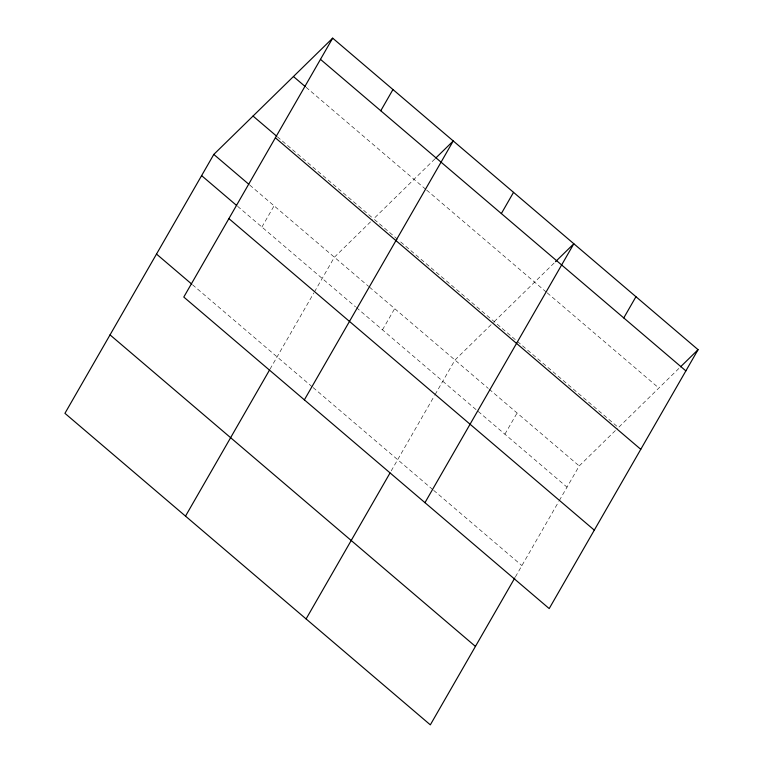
<?xml version="1.0" encoding="UTF-8"?>
<svg xmlns="http://www.w3.org/2000/svg" width="763" height="763" viewBox="0 0 763 763"><rect width="100%" height="100%" fill="white"/><g stroke="black" fill="none" stroke-linecap="round" stroke-linejoin="round"><path stroke-width="0.57" stroke-dasharray="3.81 2.86" d="M261.9 227.031L274.098 205.819M270.026 369.149L313.889 292.878M314.48 291.847L334.385 257.226L372.773 219.668M382.482 329.826L394.681 308.624M391.2 470.924L434.471 395.682M435.063 394.652L454.977 360.031L493.365 322.472M504.896 434.195L517.095 412.993M515.445 576.847L558.707 501.606M559.308 500.566L579.212 465.945L617.601 428.396M434.891 158.914L373.612 218.857L397.904 239.572M494.195 321.662L554.634 262.539M678.879 368.453L618.44 427.576L398.811 240.335M306.039 87.259L425.725 189.3M426.622 190.063L546.318 292.105M547.214 292.868L658.85 388.043M277.322 136.768L372.716 218.084M249.797 185.113L368.586 286.383M369.483 287.146L488.282 388.424M489.178 389.197L579.212 465.945M237.608 206.315L355.491 306.812M356.388 307.584L567.014 487.156M192.505 284.752L312.181 386.793M313.088 387.556L432.783 489.608M433.689 490.371L521.911 565.593"/><path stroke-width="1.14" d="M332.668 38.15L183.788 297.055L549.198 608.578L698.069 349.673L332.668 38.15L213.802 154.422L64.931 413.327L430.332 724.85L514.853 577.868M380.766 110.759L392.955 89.548M185.514 516.131L269.444 370.169M304.37 399.86L453.251 140.955L435.721 158.094M501.348 213.564L513.537 192.352M306.097 618.927L390.027 472.974M424.962 502.664L573.833 243.759L555.474 261.719M623.762 317.923L635.951 296.721M680.548 366.822L698.069 349.673M320.47 59.352L685.88 370.885M293.44 76.519L305.143 86.496M253.03 116.052L276.425 135.995M275.367 137.798L640.777 449.321M213.802 154.422L248.9 184.341M201.613 175.624L236.702 205.543M228.89 218.609L594.301 530.142M156.501 254.069L191.599 283.989M110.034 334.881L475.444 646.414"/></g></svg>
